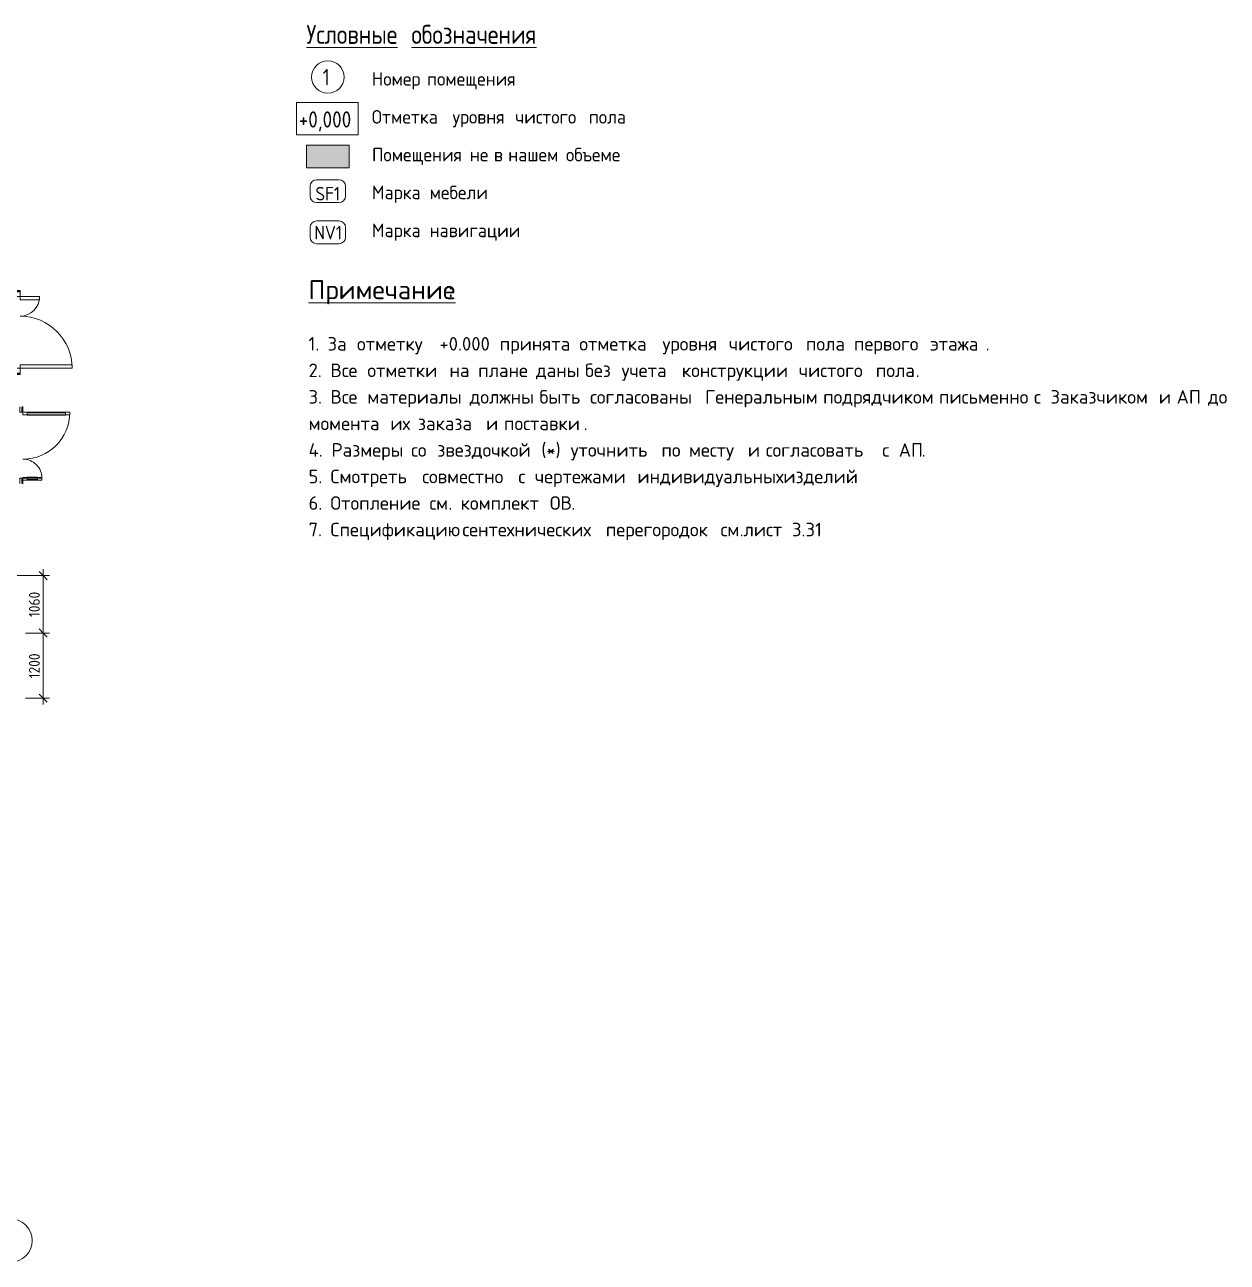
# Model space of a CAD drawing. Header units: millimetres. Extents: x 81494 to 296443, y -8553 to 29000.
# Drawn here: x 125274 to 147456, y -2706 to 20120 of the extents above; entities that cross this region are included whole.
import ezdxf

# ---------------------------------------------------------------- set-up
doc = ezdxf.new("R2010")
doc.units = ezdxf.units.MM
for name, color, linetype, lineweight in [('A-ANNO-DIMS', 7, 'Continuous', 9), ('A-ANNO-DIMS-100', 7, 'Continuous', 9), ('A-DETL', 7, 'Continuous', 9), ('A-DETL-GENF', 7, 'Continuous', 9), ('A-DOOR', 7, 'Continuous', 9), ('A-DOOR-FRAM-2', 7, 'Continuous', 9), ('G-ANNO-TEXT', 7, 'Continuous', 9), ('Оси-1', 7, 'Continuous', 20)]:
    doc.layers.add(name, color=color, linetype=linetype, lineweight=lineweight)
for name, color, linetype, lineweight, true_color in [('A-DETL-GENF-1', 7, 'Continuous', 9, 0xf5f5f5), ('A-DOOR-1', 7, 'Continuous', 9, 0xc0c0c0), ('A-DOOR-FRAM-1', 7, 'Continuous', 9, 0xc0c0c0), ('G-ANNO-TEXT-1', 7, 'Continuous', 9, 0x3c3c3c), ('G-ANNO-TEXT-2', 7, 'Continuous', 9, 0x008000)]:
    doc.layers.add(name, color=color, linetype=linetype, lineweight=lineweight, true_color=true_color)
doc.styles.add('GOST Common_2', font='GOST_Common.ttf', dxfattribs={"height": 250})
doc.styles.add('GOST Common_3', font='GOST_Common.ttf', dxfattribs={"width": 0.9, "height": 300})
doc.styles.add('GOST Common_4', font='GOST_Common.ttf', dxfattribs={"width": 0.9, "height": 350})
doc.styles.add('ISOCPEUR', font='isocpeur.ttf', dxfattribs={"width": 0.9, "height": 250})
doc.styles.add('ISOCPEUR_1', font='isocpeur.ttf', dxfattribs={"width": 0.9, "height": 200})
doc.styles.add('ISOCPEUR_2', font='isocpeur.ttf', dxfattribs={"height": 250})
doc.styles.add('ISOCPEUR_3', font='isocpeur.ttf', dxfattribs={"height": 350})
doc.dimstyles.new('ISO-2_0_0_9К_Средний_округл2', dxfattribs={"dimscale": 304.8, "dimtxt": 199.196235, "dimasz": 0.492126, "dimexe": 0.393701, "dimexo": 0, "dimgap": 0, "dimtad": 1, "dimdec": 0, "dimrnd": 10, "dimzin": 0, "dimdsep": 46, "dimtxsty": 'ISOCPEUR_1', "dimblk1": 'OBLIQUE', "dimblk2": 'OBLIQUE', "dimsah": 1, "dimcen": 0.09, "dimdle": 0.393701, "dimazin": 0, "dimtfac": 1, "dimtdec": 4, "dimtix": 1, "dimtmove": 0, "dimatfit": 3, "dimfxl": 1, "dimtvp": 1, "dimtolj": 1, "dimtzin": 0, "dimarcsym": 2})

# ---------------------------------------------------------------- blocks, each defined once
blk = doc.blocks.new('110_Дверь_СКБ_2Ст_Наружная - ДН-3_1_л__ Двухстворчатая 1200 х2900 из подвала EI30-23667726-План расстановки мебели и оборудования 1 этажа в осях 23_1-33')
at = {"layer": 'A-DOOR'}
h = blk.add_hatch(dxfattribs=at)
h.set_pattern_fill('FP_59', color=256, style=0, pattern_type=2)
h.set_pattern_definition([(135, (1526.41, 143.685), (-14.14214, -14.14214), []), (225, (1526.41, 143.685), (14.14214, -14.14214), [])])
h.paths.add_polyline_path([(795, -51), (795, 29), (770, 29), (770, -51)])
at = {"layer": 'A-DOOR-FRAM-2'}
h = blk.add_hatch(dxfattribs=at)
h.set_pattern_fill('FP_60', color=256, style=0, pattern_type=2)
h.set_pattern_definition([(45, (-596.384, 143.685), (-14.1421, 14.1421), []), (135, (-596.384, 143.685), (-14.1421, -14.1421), [])])
h.paths.add_polyline_path([(-730, 29), (-756, 29), (-756, -51), (-730, -51)])
at = {"layer": 'A-DOOR-1'}
for p, q in [((680, 989), (620, 989)), ((620, 989), (620, 29)), ((680, 29), (680, 989)), ((-640, 389), (-640, 29)), ((-580, 389), (-640, 389)), ((-580, 29), (-580, 389)), ((-640, 29), (-580, 29)), ((620, 29), (680, 29))]:
    blk.add_line(p, q, dxfattribs=at)
for centre, radius, start, end in [((680, 29), 960, 90, 180), ((-640, 29), 360, 0, 90)]:
    blk.add_arc(centre, radius, start, end, dxfattribs=at)
at = {"layer": 'A-DOOR-FRAM-1'}
for p, q in [((-730, 29), (-756, 29)), ((-756, 29), (-756, -51)), ((-640, 29), (-730, 29)), ((-730, 29), (-730, -51)), ((-730, -51), (-730, 29)), ((-640, -31), (-640, 29)), ((680, 29), (680, -31)), ((770, 29), (680, 29)), ((770, -51), (770, 29)), ((795, 29), (770, 29)), ((770, 29), (770, -51)), ((795, -51), (795, 29)), ((-756, -51), (-730, -51)), ((-730, -51), (-630, -51)), ((-630, -31), (-640, -31)), ((-630, -51), (-630, -31)), ((680, -31), (670, -31)), ((670, -31), (670, -51)), ((670, -51), (770, -51)), ((770, -51), (795, -51))]:
    blk.add_line(p, q, dxfattribs=at)
blk = doc.blocks.new('Дверь_Витражная_СКБ_2Ст - ВН-6-31912847-План расстановки мебели и оборудования 1 этажа в осях 23_1-33')
at = {"layer": 'A-DETL-GENF'}
for p, q in [((-715, -20), (-715, -17)), ((-715, -17), (-715, -20)), ((-607, -20), (-715, -20)), ((-715, -20), (-607, -20)), ((-598, -20), (-643, -20)), ((-643, -370), (-643, -20)), ((-598, -20), (-643, -20)), ((-643, -20), (-643, -370)), ((-643, -100), (-598, -100)), ((-633, -290), (-633, -100)), ((-607, -17), (-607, -20)), ((-607, -20), (-607, -17)), ((-598, -370), (-598, -20)), ((-598, -370), (-598, -20)), ((-589, -290), (-589, -100)), ((553, -804), (553, -100)), ((562, -20), (607, -20)), ((562, -884), (562, -20)), ((562, -20), (562, -884)), ((607, -20), (562, -20)), ((607, -100), (562, -100)), ((597, -804), (597, -100)), ((607, -17), (607, -20)), ((607, -17), (607, -20)), ((607, -884), (607, -20)), ((607, -884), (607, -20)), ((607, -20), (715, -20)), ((607, -20), (715, -20)), ((715, -20), (715, -17)), ((715, -20), (715, -17)), ((-643, -290), (-598, -290)), ((-643, -370), (-598, -370)), ((-643, -370), (-598, -370)), ((607, -804), (562, -804)), ((607, -884), (562, -884)), ((562, -884), (607, -884))]:
    blk.add_line(p, q, dxfattribs=at)
at = {"layer": 'A-DOOR-1'}
for p, q in [((-705, 40), (-607, 40)), ((-607, 40), (-607, 0)), ((607, 40), (705, 40)), ((607, 0), (607, 40)), ((-607, 0), (-705, 0)), ((-607, -370), (-607, -20)), ((705, 0), (607, 0)), ((607, -884), (607, -20))]:
    blk.add_line(p, q, dxfattribs=at)
for centre, radius, start, end in [((-607, -20), 350, 270, 0), ((607, -20), 864, 180, 270)]:
    blk.add_arc(centre, radius, start, end, dxfattribs=at)
blk = doc.blocks.new('Ось сетки - D8-29747960-План расстановки мебели и оборудования 1 этажа в осях 23_1-33')
at = {"layer": 'Оси-1'}
for start, end in [(360, 180), (180, 360)]:
    blk.add_arc((0, 0), 4, start, end, dxfattribs=at)
blk = doc.blocks.new('DIMBLOCK34-План расстановки мебели и оборудования 1 этажа в осях 23_1-33')
at = {"layer": 'A-ANNO-DIMS-100'}
for p, q in [((125613, 10079), (125613, 8900)), ((124830, 9959), (125733, 9959)), ((125613, 9959), (124830, 9959)), ((125288, 8900), (125733, 8900)), ((125613, 8900), (125288, 8900))]:
    blk.add_line(p, q, dxfattribs=at)
at = {"layer": 'A-ANNO-DIMS-100', "lineweight": 20}
for p, q in [((125613, 9959), (125538, 10034)), ((125613, 9959), (125688, 9884)), ((125613, 8900), (125538, 8975)), ((125613, 8900), (125688, 8825))]:
    blk.add_line(p, q, dxfattribs=at)
at = {"layer": 'A-ANNO-DIMS-100', "color": 0, "insert": (125352, 9194), "char_height": 200, "width": 565.41, "attachment_point": 1, "rotation": 90, "line_spacing_factor": 1.149209, "style": 'ISOCPEUR_1'}
blk.add_mtext('1060', dxfattribs=at)
blk = doc.blocks.new('_Oblique')
at = {"color": 0, "linetype": 'ByBlock', "lineweight": -2}
blk.add_line((-0.5, -0.5), (0.5, 0.5), dxfattribs=at)
blk = doc.blocks.new('DIMBLOCK35-План расстановки мебели и оборудования 1 этажа в осях 23_1-33')
at = {"layer": 'A-ANNO-DIMS-100', "lineweight": 20}
for p, q in [((125613, 8900), (125538, 8975)), ((125613, 8900), (125688, 8825)), ((125613, 7700), (125538, 7775)), ((125613, 7700), (125688, 7625))]:
    blk.add_line(p, q, dxfattribs=at)
at = {"layer": 'A-ANNO-DIMS-100'}
for p, q in [((125288, 8900), (125733, 8900)), ((125613, 8900), (125288, 8900)), ((125613, 8900), (125613, 7580)), ((125288, 7700), (125733, 7700)), ((125613, 7700), (125288, 7700))]:
    blk.add_line(p, q, dxfattribs=at)
at = {"layer": 'A-ANNO-DIMS-100', "color": 0, "insert": (125352, 8064), "char_height": 200, "width": 565.41, "attachment_point": 1, "rotation": 90, "line_spacing_factor": 1.149209, "style": 'ISOCPEUR_1'}
blk.add_mtext('1200', dxfattribs=at)

msp = doc.modelspace()

# ---------------------------------------------------------------- hatches: boundary and pattern name
at = {"layer": 'A-DETL-GENF-1'}
msp.add_hatch(color=256, dxfattribs=at).paths.add_polyline_path([(131261.1, 17479.4), (131261.1, 17901), (130468.6, 17901), (130468.6, 17479.4)])

# ---------------------------------------------------------------- linework, layer by layer
at = {"layer": 'A-DETL'}
for p, q in [((131261.1, 17901), (130468.6, 17901)), ((130468.6, 17901), (130468.6, 17479.4)), ((131261.1, 17479.4), (131261.1, 17901)), ((130468.6, 17479.4), (131261.1, 17479.4)), ((130538.6, 16959.7), (130538.6, 17141.4)), ((130658.6, 17261.4), (131071.1, 17261.4)), ((131191.1, 17141.4), (131191.1, 16959.7)), ((131071.1, 16839.7), (130658.6, 16839.7)), ((130658.6, 16501.7), (131071.1, 16501.7)), ((130538.6, 16200.1), (130538.6, 16381.7)), ((131191.1, 16381.7), (131191.1, 16200.1)), ((131071.1, 16080.1), (130658.6, 16080.1))]:
    msp.add_line(p, q, dxfattribs=at)
msp.add_circle((130864.9, 19156.2), 300, dxfattribs=at)
for centre, start, end in [((130658.6, 17141.4), 90, 180), ((131071.1, 17141.4), 0, 90), ((130658.6, 16959.7), 180, 270), ((131071.1, 16959.7), 270, 0), ((130658.6, 16381.7), 90, 180), ((131071.1, 16381.7), 0, 90), ((130658.6, 16200.1), 180, 270), ((131071.1, 16200.1), 270, 0)]:
    msp.add_arc(centre, 120, start, end, dxfattribs=at)
at = {"layer": 'G-ANNO-TEXT-1', "flags": 128}
msp.add_lwpolyline([(130288.1, 18686.7), (131422, 18686.7), (131422, 18090.7), (130288.1, 18090.7)], close=True, dxfattribs=at)

# ---------------------------------------------------------------- block references
at = {"layer": 'A-DOOR-1'}
for name, p, rotation in [('110_Дверь_СКБ_2Ст_Наружная - ДН-3_1_л__ Двухстворчатая 1200 х2900 из подвала EI30-23667726-План расстановки мебели и оборудования 1 этажа в осях 23_1-33', (125159, 14464.5), 269.9999999999999), ('Дверь_Витражная_СКБ_2Ст - ВН-6-31912847-План расстановки мебели и оборудования 1 этажа в осях 23_1-33', (125221, 12365), 89.99999999999957)]:
    msp.add_blockref(name, p, dxfattribs=dict(at, rotation=rotation))
at = {"layer": 'Оси-1', "xscale": 99.99999999999993, "yscale": 99.99999999999993, "zscale": 99.99999999999993}
msp.add_blockref('Ось сетки - D8-29747960-План расстановки мебели и оборудования 1 этажа в осях 23_1-33', (125010, -2306.3), dxfattribs=at)

# ---------------------------------------------------------------- texts
at = {"layer": 'G-ANNO-TEXT', "attachment_point": 1}
for s, insert, char_height, width, style in [('\\LУсловные', (130470.5, 20117.7), 350, 2215.063, 'GOST Common_4'), ('\\L\\fGOST Common|b0|i0|c204|p34|;\\W.9;\\L ', (132298.2, 20117.7), 350, 129.873, 'GOST Common_4'), ('\\Lобозначения', (132405.3, 20117.7), 350, 3015.948, 'GOST Common_4'), ('\\fGOST Common|b0|i0|c204|p34|;\\W.9;1', (130770.5, 19303.4), 300, 173.165, 'GOST Common_3'), ('\\LПримечание', (130509.3, 15407.8), 350, 3110.548, 'ISOCPEUR_3'), ('\\L\\fISOCPEUR|b0|i0|c204|p34|;\\L:', (133075.7, 15407.8), 350, 128.27, 'ISOCPEUR_3'), ('1. ', (130509.3, 14359.9), 250, 424.894, 'ISOCPEUR_2'), ('За', (130859.8, 14359.9), 250, 472.996, 'ISOCPEUR_2'), ('\\fISOCPEUR|b0|i0|c204|p34|; ', (131250.1, 14359.9), 250, 184.388, 'ISOCPEUR_2'), ('отметку', (131402.2, 14359.9), 250, 1651.476, 'ISOCPEUR_2'), (' +0.000 ', (132764.8, 14359.9), 250, 1539.24, 'ISOCPEUR_2'), ('принята', (134034.8, 14359.9), 250, 1595.358, 'ISOCPEUR_2'), ('\\fISOCPEUR|b0|i0|c204|p34|; ', (135351.1, 14359.9), 250, 184.388, 'ISOCPEUR_2'), ('отметка', (135503.3, 14359.9), 250, 1675.527, 'ISOCPEUR_2'), ('\\fISOCPEUR|b0|i0|c204|p34|; ', (136885.7, 14359.9), 250, 184.388, 'ISOCPEUR_2'), ('уровня', (137037.9, 14359.9), 250, 1298.734, 'ISOCPEUR_2'), ('\\fISOCPEUR|b0|i0|c204|p34|; ', (138109.4, 14359.9), 250, 184.388, 'ISOCPEUR_2'), ('чистого', (138261.6, 14359.9), 250, 1539.24, 'ISOCPEUR_2'), ('\\fISOCPEUR|b0|i0|c204|p34|; ', (139531.6, 14359.9), 250, 184.388, 'ISOCPEUR_2'), ('пола', (139683.7, 14359.9), 250, 889.873, 'ISOCPEUR_2'), ('\\fISOCPEUR|b0|i0|c204|p34|; ', (140417.9, 14359.9), 250, 184.388, 'ISOCPEUR_2'), ('первого', (140570, 14359.9), 250, 1515.189, 'ISOCPEUR_2'), ('\\fISOCPEUR|b0|i0|c204|p34|; ', (141820.2, 14359.9), 250, 184.388, 'ISOCPEUR_2'), ('этажа', (141972.3, 14359.9), 250, 1242.616, 'ISOCPEUR_2'), ('\\fISOCPEUR|b0|i0|c204|p34|;.', (142997.6, 14359.9), 250, 88.186, 'ISOCPEUR_2'), ('2. ', (130509.3, 13870.4), 250, 489.029, 'ISOCPEUR_2'), ('Все', (130912.7, 13870.4), 250, 641.35, 'ISOCPEUR_2'), ('\\fISOCPEUR|b0|i0|c204|p34|; ', (131441.9, 13870.4), 250, 184.388, 'ISOCPEUR_2'), ('отметки', (131594.1, 13870.4), 250, 1651.476, 'ISOCPEUR_2'), ('\\fISOCPEUR|b0|i0|c204|p34|; ', (132956.7, 13870.4), 250, 184.388, 'ISOCPEUR_2'), ('на', (133108.8, 13870.4), 250, 456.962, 'ISOCPEUR_2'), ('\\fISOCPEUR|b0|i0|c204|p34|; ', (133485.8, 13870.4), 250, 184.388, 'ISOCPEUR_2'), ('плане', (133638, 13870.4), 250, 1106.329, 'ISOCPEUR_2'), ('\\fISOCPEUR|b0|i0|c204|p34|; ', (134550.8, 13870.4), 250, 184.388, 'ISOCPEUR_2'), ('даны', (134702.9, 13870.4), 250, 913.924, 'ISOCPEUR_2'), ('\\fISOCPEUR|b0|i0|c204|p34|; ', (135457, 13870.4), 250, 184.388, 'ISOCPEUR_2'), ('без', (135609.1, 13870.4), 250, 633.333, 'ISOCPEUR_2'), ('\\fISOCPEUR|b0|i0|c204|p34|; ', (136131.7, 13870.4), 250, 184.388, 'ISOCPEUR_2'), ('учета', (136283.8, 13870.4), 250, 1162.447, 'ISOCPEUR_2'), ('\\fISOCPEUR|b0|i0|c204|p34|; ', (137242.9, 13870.4), 250, 184.388, 'ISOCPEUR_2'), ('конструкции', (137395, 13870.4), 250, 2429.113, 'ISOCPEUR_2'), ('\\fISOCPEUR|b0|i0|c204|p34|; ', (139399.3, 13870.4), 250, 184.388, 'ISOCPEUR_2'), ('чистого', (139551.4, 13870.4), 250, 1539.24, 'ISOCPEUR_2'), ('\\fISOCPEUR|b0|i0|c204|p34|; ', (140821.4, 13870.4), 250, 184.388, 'ISOCPEUR_2'), ('пола', (140973.5, 13870.4), 250, 889.873, 'ISOCPEUR_2'), ('\\fISOCPEUR|b0|i0|c204|p34|;.', (141707.7, 13870.4), 250, 88.186, 'ISOCPEUR_2'), ('3. ', (130509.3, 13381), 250, 489.029, 'ISOCPEUR_2'), ('Все', (130912.7, 13381), 250, 641.35, 'ISOCPEUR_2'), ('\\fISOCPEUR|b0|i0|c204|p34|; ', (131441.9, 13381), 250, 184.388, 'ISOCPEUR_2'), ('материалы', (131594.1, 13381), 250, 2100.421, 'ISOCPEUR_2'), ('\\fISOCPEUR|b0|i0|c204|p34|; ', (133327.1, 13381), 250, 184.388, 'ISOCPEUR_2'), ('должны', (133479.2, 13381), 250, 1378.902, 'ISOCPEUR_2'), ('\\fISOCPEUR|b0|i0|c204|p34|; ', (134616.9, 13381), 250, 184.388, 'ISOCPEUR_2'), ('быть', (134769.1, 13381), 250, 945.991, 'ISOCPEUR_2'), ('\\fISOCPEUR|b0|i0|c204|p34|; ', (135549.6, 13381), 250, 184.388, 'ISOCPEUR_2'), ('согласованы', (135701.7, 13381), 250, 2389.029, 'ISOCPEUR_2'), ('\\fISOCPEUR|b0|i0|c204|p34|; ', (137672.9, 13381), 250, 184.388, 'ISOCPEUR_2'), ('Генеральным', (137825, 13381), 250, 2453.164, 'ISOCPEUR_2'), ('\\fISOCPEUR|b0|i0|c204|p34|; ', (139849.1, 13381), 250, 184.388, 'ISOCPEUR_2'), ('подрядчиком', (140001.2, 13381), 250, 2405.062, 'ISOCPEUR_2'), ('\\fISOCPEUR|b0|i0|c204|p34|; ', (141985.6, 13381), 250, 184.388, 'ISOCPEUR_2'), ('письменно', (142137.7, 13381), 250, 1940.084, 'ISOCPEUR_2'), ('\\fISOCPEUR|b0|i0|c204|p34|; ', (143738.4, 13381), 250, 184.388, 'ISOCPEUR_2'), ('\\fISOCPEUR|b0|i0|c204|p34|;с', (143890.6, 13381), 250, 184.388, 'ISOCPEUR_2'), ('\\fISOCPEUR|b0|i0|c204|p34|; ', (144042.7, 13381), 250, 184.388, 'ISOCPEUR_2'), ('Заказчиком', (144194.8, 13381), 250, 2236.708, 'ISOCPEUR_2'), ('\\fISOCPEUR|b0|i0|c204|p34|; ', (146040.3, 13381), 250, 184.388, 'ISOCPEUR_2'), ('\\fISOCPEUR|b0|i0|c204|p34|;и', (146192.4, 13381), 250, 216.456, 'ISOCPEUR_2'), ('\\fISOCPEUR|b0|i0|c204|p34|; ', (146371, 13381), 250, 184.388, 'ISOCPEUR_2'), ('АП', (146523.2, 13381), 250, 513.08, 'ISOCPEUR_2'), ('\\fISOCPEUR|b0|i0|c204|p34|; ', (146946.5, 13381), 250, 184.388, 'ISOCPEUR_2'), ('до', (147098.6, 13381), 250, 432.911, 'ISOCPEUR_2'), ('\\fISOCPEUR|b0|i0|c204|p34|; ', (147455.8, 13381), 250, 184.388, 'ISOCPEUR_2'), ('момента', (130509.3, 12891.5), 250, 1643.459, 'ISOCPEUR_2'), ('\\fISOCPEUR|b0|i0|c204|p34|; ', (131865.2, 12891.5), 250, 184.388, 'ISOCPEUR_2'), ('их', (132017.4, 12891.5), 250, 432.911, 'ISOCPEUR_2'), ('\\fISOCPEUR|b0|i0|c204|p34|; ', (132374.6, 12891.5), 250, 184.388, 'ISOCPEUR_2'), ('заказа', (132526.7, 12891.5), 250, 1338.818, 'ISOCPEUR_2'), ('\\fISOCPEUR|b0|i0|c204|p34|; ', (133631.3, 12891.5), 250, 184.388, 'ISOCPEUR_2'), ('\\fISOCPEUR|b0|i0|c204|p34|;и', (133783.5, 12891.5), 250, 216.456, 'ISOCPEUR_2'), ('\\fISOCPEUR|b0|i0|c204|p34|; ', (133962.1, 12891.5), 250, 184.388, 'ISOCPEUR_2'), ('поставки', (134114.2, 12891.5), 250, 1779.746, 'ISOCPEUR_2'), ('\\fISOCPEUR|b0|i0|c204|p34|;.', (135582.6, 12891.5), 250, 88.186, 'ISOCPEUR_2'), ('4. ', (130509.3, 12402), 250, 513.08, 'ISOCPEUR_2'), ('Размеры', (130932.6, 12402), 250, 1595.358, 'ISOCPEUR_2'), ('\\fISOCPEUR|b0|i0|c204|p34|; ', (132248.9, 12402), 250, 184.388, 'ISOCPEUR_2'), ('со', (132401, 12402), 250, 400.844, 'ISOCPEUR_2'), ('\\fISOCPEUR|b0|i0|c204|p34|; ', (132731.8, 12402), 250, 184.388, 'ISOCPEUR_2'), ('звездочкой', (132883.9, 12402), 250, 2132.489, 'ISOCPEUR_2'), (' (*) ', (134643.4, 12402), 250, 849.789, 'ISOCPEUR_2'), ('уточнить', (135344.5, 12402), 250, 1843.881, 'ISOCPEUR_2'), ('\\fISOCPEUR|b0|i0|c204|p34|; ', (136865.9, 12402), 250, 184.388, 'ISOCPEUR_2'), ('по', (137018, 12402), 250, 432.911, 'ISOCPEUR_2'), ('\\fISOCPEUR|b0|i0|c204|p34|; ', (137375.2, 12402), 250, 184.388, 'ISOCPEUR_2'), ('месту', (137527.3, 12402), 250, 1130.379, 'ISOCPEUR_2'), ('\\fISOCPEUR|b0|i0|c204|p34|; ', (138460, 12402), 250, 184.388, 'ISOCPEUR_2'), ('\\fISOCPEUR|b0|i0|c204|p34|;и', (138612.1, 12402), 250, 216.456, 'ISOCPEUR_2'), ('\\fISOCPEUR|b0|i0|c204|p34|; ', (138790.7, 12402), 250, 184.388, 'ISOCPEUR_2'), ('согласовать', (138942.9, 12402), 250, 2421.096, 'ISOCPEUR_2'), ('\\fISOCPEUR|b0|i0|c204|p34|; ', (140940.5, 12402), 250, 184.388, 'ISOCPEUR_2'), ('\\fISOCPEUR|b0|i0|c204|p34|;с', (141092.6, 12402), 250, 184.388, 'ISOCPEUR_2'), ('\\fISOCPEUR|b0|i0|c204|p34|; ', (141244.7, 12402), 250, 184.388, 'ISOCPEUR_2'), ('АП', (141396.9, 12402), 250, 513.08, 'ISOCPEUR_2'), ('\\fISOCPEUR|b0|i0|c204|p34|;.', (141820.2, 12402), 250, 88.186, 'ISOCPEUR_2'), ('5. ', (130509.3, 11912.5), 250, 489.029, 'ISOCPEUR_2'), ('Смотреть', (130912.7, 11912.5), 250, 1867.932, 'ISOCPEUR_2'), ('\\fISOCPEUR|b0|i0|c204|p34|; ', (132453.9, 11912.5), 250, 184.388, 'ISOCPEUR_2'), ('\\fISOCPEUR|b0|i0|c204|p34|; ', (134226.7, 11912.5), 250, 184.388, 'ISOCPEUR_2'), ('\\fISOCPEUR|b0|i0|c204|p34|; ', (134530.9, 11912.5), 250, 184.388, 'ISOCPEUR_2'), ('\\fISOCPEUR|b0|i0|c204|p34|; ', (136422.7, 11912.5), 250, 184.388, 'ISOCPEUR_2'), ('\\fISOCPEUR|b0|i0|c204|p34|; ', (139114.8, 11912.5), 250, 184.388, 'ISOCPEUR_2'), ('изделий', (139267, 11912.5), 250, 1499.156, 'ISOCPEUR_2'), ('совместно', (132606.1, 11912.5), 250, 1964.134, 'ISOCPEUR_2'), ('\\fISOCPEUR|b0|i0|c204|p34|;с', (134378.8, 11912.5), 250, 184.388, 'ISOCPEUR_2'), ('чертежами', (134683.1, 11912.5), 250, 2108.438, 'ISOCPEUR_2'), ('индивидуальных', (136574.8, 11912.5), 250, 3078.48, 'ISOCPEUR_2'), ('\\fISOCPEUR|b0|i0|c204|p34|;.', (140503.9, 11912.5), 250, 88.186, 'ISOCPEUR_2'), ('6. ', (130509.3, 11423), 250, 489.029, 'ISOCPEUR_2'), ('Отопление', (130912.7, 11423), 250, 2028.269, 'ISOCPEUR_2'), ('\\fISOCPEUR|b0|i0|c204|p34|; ', (132586.2, 11423), 250, 184.388, 'ISOCPEUR_2'), ('\\fISOCPEUR|b0|i0|c204|p34|; ', (134808.7, 11423), 250, 184.388, 'ISOCPEUR_2'), ('ОВ', (134960.9, 11423), 250, 481.013, 'ISOCPEUR_2'), ('см', (132738.4, 11423), 250, 424.894, 'ISOCPEUR_2'), ('. ', (133088.9, 11423), 250, 272.574, 'ISOCPEUR_2'), ('комплект', (133313.8, 11423), 250, 1811.814, 'ISOCPEUR_2'), ('\\fISOCPEUR|b0|i0|c204|p34|;.', (135357.7, 11423), 250, 88.186, 'ISOCPEUR_2'), ('7. ', (130509.3, 10933.6), 250, 489.029, 'ISOCPEUR_2'), ('Спецификацию', (130912.7, 10933.6), 250, 2765.822, 'ISOCPEUR_2'), ('\\fISOCPEUR|b0|i0|c204|p34|; ', (133194.8, 10933.6), 250, 184.388, 'ISOCPEUR_2'), ('сентехнических', (133346.9, 10933.6), 250, 3022.362, 'ISOCPEUR_2'), ('\\fISOCPEUR|b0|i0|c204|p34|; ', (135840.6, 10933.6), 250, 184.388, 'ISOCPEUR_2'), ('перегородок', (135992.7, 10933.6), 250, 2381.012, 'ISOCPEUR_2'), ('\\fISOCPEUR|b0|i0|c204|p34|; ', (137957.3, 10933.6), 250, 184.388, 'ISOCPEUR_2'), ('см', (138109.4, 10933.6), 250, 424.894, 'ISOCPEUR_2'), ('лист', (138532.7, 10933.6), 250, 889.873, 'ISOCPEUR_2'), (' 3.31', (139267, 10933.6), 250, 857.806, 'ISOCPEUR_2'), ('\\fISOCPEUR|b0|i0|c204|p34|;.', (138460, 10933.6), 250, 88.186, 'ISOCPEUR_2')]:
    msp.add_mtext(s, dxfattribs=dict(at, insert=insert, char_height=char_height, width=width, style=style))
at = {"layer": 'G-ANNO-TEXT-1', "attachment_point": 1}
for s, insert, char_height, width, style in [('Номер', (131676.8, 19246.1), 250, 1130.379, 'GOST Common_2'), ('\\fGOST Common|b0|i0|c204|p34|; ', (132609.5, 19246.1), 250, 104.219, 'GOST Common_2'), ('помещения', (132695.5, 19246.1), 250, 2060.337, 'GOST Common_2'), ('+0,000', (130328.1, 18523.4), 300, 1269.873, 'GOST Common_3'), ('Отметка', (131676.8, 18546.1), 250, 1699.578, 'GOST Common_2'), ('\\fGOST Common|b0|i0|c204|p34|; ', (133079.1, 18546.1), 250, 104.219, 'GOST Common_2'), ('\\fGOST Common|b0|i0|c204|p34|; ', (134236.7, 18546.1), 250, 104.219, 'GOST Common_2'), ('\\fGOST Common|b0|i0|c204|p34|; ', (135592.7, 18546.1), 250, 104.219, 'GOST Common_2'), ('уровня', (133165.1, 18546.1), 250, 1298.734, 'GOST Common_2'), ('чистого', (134322.7, 18546.1), 250, 1539.24, 'GOST Common_2'), ('пола', (135678.7, 18546.1), 250, 889.873, 'GOST Common_2'), ('Помещения', (131679.2, 17849.1), 250, 2084.387, 'GOST Common_2'), ('\\fGOST Common|b0|i0|c204|p34|; ', (133399, 17849.1), 250, 104.219, 'GOST Common_2'), ('\\fGOST Common|b0|i0|c204|p34|; ', (133842.2, 17849.1), 250, 104.219, 'GOST Common_2'), ('\\fGOST Common|b0|i0|c204|p34|; ', (134106.8, 17849.1), 250, 104.219, 'GOST Common_2'), ('\\fGOST Common|b0|i0|c204|p34|; ', (135171.7, 17849.1), 250, 104.219, 'GOST Common_2'), ('объеме', (135257.7, 17849.1), 250, 1362.869, 'GOST Common_2'), ('не', (133485, 17849.1), 250, 432.911, 'GOST Common_2'), ('\\fGOST Common|b0|i0|c204|p34|;в', (133928.2, 17849.1), 250, 216.456, 'GOST Common_2'), ('нашем', (134192.8, 17849.1), 250, 1186.497, 'GOST Common_2'), ('Марка', (131676.8, 17151.9), 250, 1186.497, 'GOST Common_2'), ('\\fGOST Common|b0|i0|c204|p34|; ', (132655.8, 17151.9), 250, 104.219, 'GOST Common_2'), ('мебели', (132741.8, 17151.9), 250, 1322.784, 'GOST Common_2'), ('Марка', (131676.8, 16451.9), 250, 1186.497, 'GOST Common_2'), ('\\fGOST Common|b0|i0|c204|p34|; ', (132655.8, 16451.9), 250, 104.219, 'GOST Common_2'), ('навигации', (132741.8, 16451.9), 250, 2020.253, 'GOST Common_2')]:
    msp.add_mtext(s, dxfattribs=dict(at, insert=insert, char_height=char_height, width=width, style=style))
at = {"layer": 'G-ANNO-TEXT-2', "char_height": 250, "attachment_point": 1, "style": 'ISOCPEUR'}
for s, insert, width in [('SF1', (130637, 17129.2), 548.354), ('NV1', (130617.2, 16411), 598.861)]:
    msp.add_mtext(s, dxfattribs=dict(at, insert=insert, width=width))

# ---------------------------------------------------------------- dimensions: what is measured, and where the dimension line sits
at = {"layer": 'A-ANNO-DIMS'}
for base, p1, p2, override, picture, middle in [((125613.3, 8900), (124830, 9959), (125288, 8900), {"dimpost": '<>', "dimfxl": 1153.755335}, 'DIMBLOCK34-План расстановки мебели и оборудования 1 этажа в осях 23_1-33', (125513.3, 9429.5)), ((125613.3, 7700), (125288, 8900), (125288, 7700), {"dimpost": '<>', "dimfxl": 1200}, 'DIMBLOCK35-План расстановки мебели и оборудования 1 этажа в осях 23_1-33', (125513.3, 8300))]:
    dim = msp.add_linear_dim(base=base, p1=p1, p2=p2, angle=90, dimstyle='ISO-2_0_0_9К_Средний_округл2', override=override, dxfattribs=at)
    dim.commit()
    dim.dimension.update_dxf_attribs({"geometry": picture, "text_midpoint": middle})

doc.saveas('drawing.dxf')
